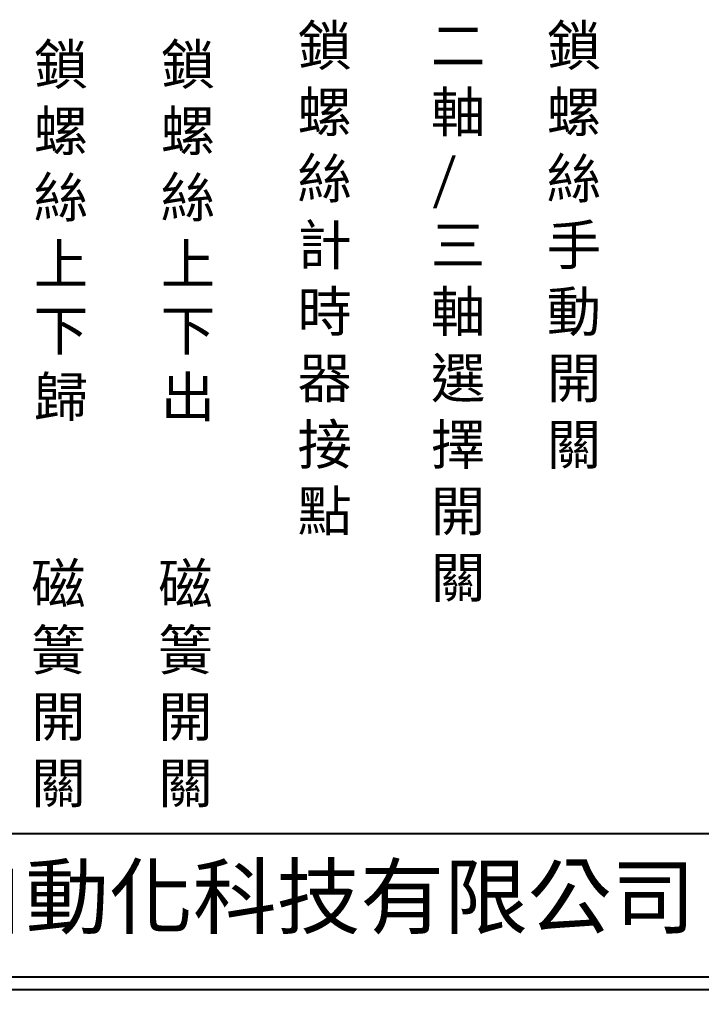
# Model space of a CAD drawing. Extents: x 325 to 612, y 3 to 207.
# Drawn here: x 387.9 to 454.6, y 3 to 97.8 of the extents above; entities that cross this region are included whole.
import ezdxf

# ---------------------------------------------------------------- set-up
doc = ezdxf.new("R2010")
doc.units = 0
doc.layers.add('圖框層', color=7, linetype='CONTINUOUS')
doc.layers.add('標尺寸層', color=3, linetype='CONTINUOUS')
doc.styles.add('CNS', font='romanc.shx', dxfattribs={"bigfont": 'chineset.shx'})
doc.styles.add('STSL', font='KAIU.TTF')

msp = doc.modelspace()

# ---------------------------------------------------------------- linework, layer by layer
at = {"layer": '圖框層', "color": 7}
for p, q in [((326.569, 18.25), (611.07, 18.25)), ((326.569, 4.25), (611.07, 4.25)), ((325.319, 3), (612.319, 3))]:
    msp.add_line(p, q, dxfattribs=at)

# ---------------------------------------------------------------- texts
at = {"layer": '圖框層', "color": 4, "style": 'STSL'}
msp.add_text('泓陞自動化科技有限公司', height=6, dxfattribs=at).set_placement((363.923, 9.076))
at = {"layer": '標尺寸層', "color": 7, "char_height": 3.9, "width": 4.96081, "style": 'CNS'}
for s, insert, attachment_point in [('{\\fDFKai-SB|b0|i0|c136|p65;鎖螺絲計時器接點}', (415.066, 97.234), 1), ('{\\fDFKai-SB|b0|i0|c136|p65;鎖螺絲手動開關}', (439.43, 97.234), 1), ('{\\fDFKai-SB|b0|i0|c136|p65;二軸\\P/\\P三軸選擇開關}', (428.105, 97.234), 1), ('{\\fDFKai-SB|b0|i0|c136|p65;鎖螺絲上下歸}', (391.948, 76.973), 5), ('{\\fDFKai-SB|b0|i0|c136|p65;鎖螺絲上下出}', (404.362, 76.973), 5), ('{\\fDFKai-SB|b0|i0|c136|p65;磁簧開關}', (391.701, 32.72), 5), ('{\\fDFKai-SB|b0|i0|c136|p65;磁簧開關}', (404.116, 32.72), 5)]:
    msp.add_mtext(s, dxfattribs=dict(at, insert=insert, attachment_point=attachment_point))

doc.saveas('drawing.dxf')
